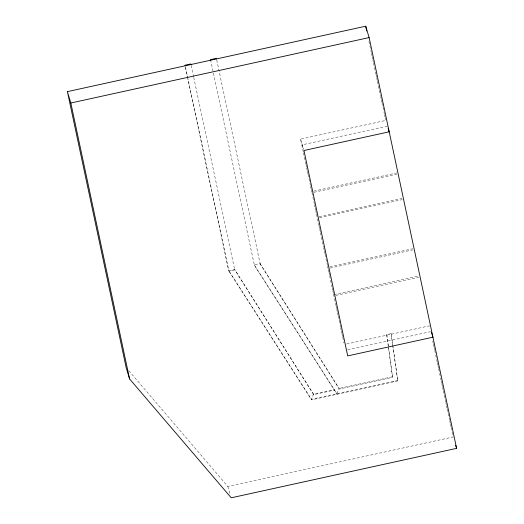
<?xml version="1.0" encoding="UTF-8"?>
<svg xmlns="http://www.w3.org/2000/svg" width="524" height="524" viewBox="0 0 524 524"><rect width="100%" height="100%" fill="white"/><g stroke="black" fill="none" stroke-linecap="round" stroke-linejoin="round"><path stroke-width="0.39" stroke-dasharray="2.62 1.97" d="M336.971 393.668L339.126 388.448L260.114 263.742L254.284 265.02L337.142 394.238L254.284 265.02M303.258 151.921L300.534 139.129L385.762 120.435L385.251 118.038M387.478 126.12L302.25 144.821L303.272 149.602M313.686 191.155L397.316 172.809M314.027 192.295L396.865 174.125M319.116 216.648L401.954 198.478M319.457 217.788L402.294 199.618M260.114 263.742L339.297 389.018L392.568 377.332L386.712 334.607L391.087 333.644L397.847 380.922L311.57 399.845L311.4 399.281L313.555 394.055L334.292 389.509L334.463 390.079L313.732 394.624L234.542 269.349L228.713 270.633L187.874 78.823M329.812 266.906L412.65 248.73M330.159 268.046L412.997 249.869M334.043 294.586L418.473 276.069M335.976 295.379L418.814 277.203M346.633 344.006L429.497 325.83L430.007 328.227M347.576 349.862L430.414 331.692M392.391 376.763L339.126 388.448L339.297 389.018M397.847 380.922L397.677 380.352L311.4 399.281L228.713 270.633L311.57 399.845M128.799 370.658L227.796 486.423L453.162 436.983L451.799 430.59M313.732 394.624L234.542 269.349M386.712 334.607L388.304 345.716M393.413 381.289L393.589 381.858M300.534 139.129L303.54 149.085M227.796 486.423L230.318 494.767M368.929 41.376L371.306 52.551M371.477 53.35L371.988 55.747M372.158 56.546L372.669 58.943M372.839 59.743L373.35 62.14M373.52 62.932L375.898 74.113M376.068 74.912L376.579 77.31M376.749 78.109L377.26 80.506M377.431 81.305L380.49 95.676M380.66 96.475L381.171 98.872M381.341 99.671L381.852 102.069M382.022 102.868L384.4 114.042M384.57 114.841L385.081 117.238M432.732 341.019L433.243 343.423M433.414 344.222L433.924 346.619M434.095 347.419L434.606 349.816M434.776 350.615L437.16 361.815M437.33 362.615L437.841 365.012M438.012 365.811L438.523 368.208M438.693 369.014L441.077 380.208M441.247 381.007L441.758 383.404M441.929 384.203L442.439 386.607M442.61 387.406L443.121 389.804M443.291 390.603L445.675 401.797M445.845 402.596L446.35 405M446.52 405.799L447.031 408.196M447.201 408.995L449.585 420.196M449.756 420.995L450.267 423.392M450.437 424.191L450.948 426.588M451.118 427.388L451.629 429.791M303.429 152.72L305.813 163.907M305.983 164.706L306.488 167.104M306.658 167.903L307.169 170.3M307.339 171.099L307.85 173.496M308.02 174.296L310.404 185.483M310.575 186.282L311.086 188.679M311.256 189.478L311.767 191.876M311.937 192.675L314.321 203.862M314.492 204.661L314.996 207.065M315.166 207.864L315.677 210.262M315.848 211.061L316.358 213.458M316.529 214.257L318.913 225.444M319.083 226.244L319.594 228.641M319.764 229.44L320.275 231.837M320.446 232.636L323.505 247.02M323.675 247.819L324.186 250.217M324.356 251.016L324.867 253.413M325.037 254.212L327.421 265.406M327.592 266.205L328.103 268.602M328.273 269.401L328.784 271.799M328.954 272.598L329.465 274.995M329.635 275.794L332.013 286.982M332.183 287.781L332.694 290.178M332.864 290.977L333.375 293.375M333.546 294.174L335.93 305.361M336.1 306.16L336.611 308.557M336.781 309.357L337.292 311.754M337.463 312.553L337.973 314.95M338.144 315.749L340.521 326.943M340.692 327.742L341.203 330.14M341.373 330.939L341.884 333.336M342.054 334.135L342.565 336.532M342.735 337.332L343.927 342.925M216.72 59.946L260.284 264.312M210.55 59.631L254.454 265.589M191.149 65.33L193.533 76.746M193.703 77.316L234.713 269.919L228.883 271.203L185.319 66.607M185.319 66.836L187.703 78.024M391.087 333.644L392.679 344.923M392.79 345.729L397.677 380.352M388.415 346.528L392.568 377.332"/><path stroke-width="0.79" d="M67.4 91.635L365.7 26.2L369.132 37.577L456.601 448.361L231.235 497.8L129.585 378.937L126.153 367.566L67.4 91.635L70.838 103.012L129.585 378.937M70.838 103.012L369.132 37.577M388.12 128.256L389.194 131.806L303.966 150.506L347.7 355.901L432.929 337.201L431.429 332.223M455.684 445.328L456.601 448.361M216.55 58.917L216.379 58.347L210.55 59.631L210.72 60.195M190.978 64.531L190.808 63.961L184.979 65.238L185.155 65.808M365.7 26.2L366.715 30.995"/></g></svg>
